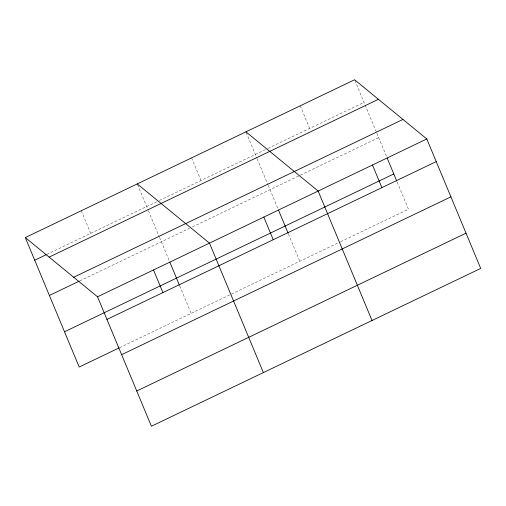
<?xml version="1.0" encoding="UTF-8"?>
<svg xmlns="http://www.w3.org/2000/svg" width="506" height="506" viewBox="0 0 506 506"><rect width="100%" height="100%" fill="white"/><g stroke="black" fill="none" stroke-linecap="round" stroke-linejoin="round"><path stroke-width="0.38" stroke-dasharray="2.53 1.9" d="M46.761 254.423L156.55 201.805M159.371 200.452L267.332 148.707M268.035 148.372L363.997 102.376M79.859 280.849L189.573 228.269M192.394 226.916L299.647 175.512M300.355 175.171L378.678 137.632M119.574 347.673L230.654 294.435M231.362 294.094L340.026 242.013M340.734 241.678L408.468 209.212L397.09 181.869M354.889 80.486L376.578 132.597M376.881 133.318L386.54 156.518M300.254 105.798L309.666 128.416M246.226 132.566L256.833 158.055M257.137 158.776L267.914 184.677M268.212 185.398L278.173 209.326M288.426 233.949L299.805 261.292M191.591 157.878L201.002 180.497M137.562 184.646L148.169 210.135M148.473 210.857L159.251 236.757M159.548 237.478L169.51 261.406M179.763 286.029L191.141 313.372M81.276 210.749L90.694 233.367"/><path stroke-width="0.76" d="M25.3 237.58L354.586 79.758L426.811 138.967L480.7 268.42L151.414 426.242L97.531 296.788L25.3 237.58L79.189 367.033L118.866 348.014M34.718 260.198L46.052 254.765M49.139 257.118L378.418 99.296M73.693 277.25L402.978 119.429M49.392 295.453L79.151 281.191M97.531 296.788L426.811 138.967M64.509 331.778L393.794 173.956M106.949 319.412L436.229 161.591M121.623 354.668L450.903 196.847M136.74 390.993L466.026 233.171M245.922 131.838L318.147 191.053L372.036 320.507M137.259 183.918L209.484 243.133L263.373 372.587M387.141 157.973L396.793 181.148M372.479 165.007L381.897 187.631M278.477 210.053L288.129 233.228M263.816 217.093L273.234 239.711M169.814 262.133L179.466 285.314M153.508 269.964L162.926 292.582"/></g></svg>
